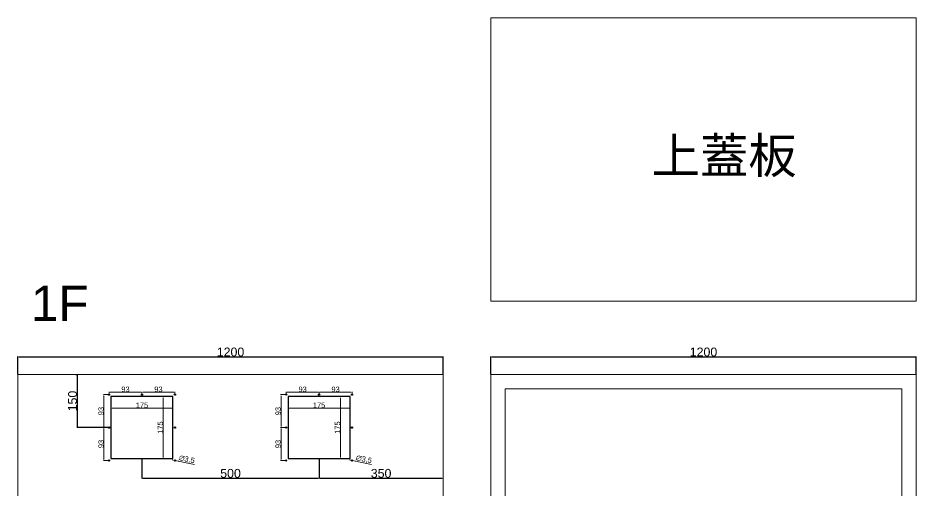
# Model space of a CAD drawing. Header units: millimetres. Extents: x -15161 to 10473752, y -72817 to 33960.
# Drawn here: x 75528 to 78063, y -69629 to -68295 of the extents above; entities that cross this region are included whole.
import ezdxf
from ezdxf.enums import TextEntityAlignment as Align

# ---------------------------------------------------------------- set-up
doc = ezdxf.new("R2010")
doc.units = ezdxf.units.MM
doc.styles.get("Standard").update_dxf_attribs({"font": 'arial.ttf'})
doc.dimstyles.new('ISO-25', dxfattribs={"dimtxt": 25, "dimasz": 2.5, "dimexe": 1.25, "dimexo": 0.625, "dimtad": 1, "dimdec": 0, "dimtxsty": 'Standard', "dimcen": 2.5, "dimadec": 0, "dimazin": 0, "dimtfac": 1, "dimtdec": 0, "dimtmove": 0, "dimatfit": 3, "dimfxl": 1, "dimarcsym": 0})

# ---------------------------------------------------------------- blocks, each defined once
blk = doc.blocks.new('*D1023')
at = {"color": 0, "linetype": 'ByBlock', "lineweight": -2, "transparency": 16777216}
for p, q in [((75527.7, -69302.3), (75527.7, -69251.6)), ((75530.2, -69252.9), (76725.2, -69252.9)), ((76727.7, -69302.3), (76727.7, -69251.6))]:
    blk.add_line(p, q, dxfattribs=at)
at = {"color": 0, "linetype": 'ByBlock', "transparency": 16777216}
for points in [[(75530.2, -69252.5), (75530.2, -69253.3), (75527.7, -69252.9)], [(76725.2, -69252.5), (76725.2, -69253.3), (76727.7, -69252.9)]]:
    blk.add_solid(points, dxfattribs=at)
at = {"layer": 'Defpoints', "color": 0, "linetype": 'ByBlock', "transparency": 16777216}
for p in [(76727.7, -69252.9), (75527.7, -69302.9), (76727.7, -69302.9)]:
    blk.add_point(p, dxfattribs=at)
at = {"color": 0, "linetype": 'ByBlock', "lineweight": 9, "transparency": 16777216, "insert": (76127.7, -69239.5), "char_height": 25, "attachment_point": 5}
blk.add_mtext('1200', dxfattribs=at)
blk = doc.blocks.new('*D1024')
at = {"color": 0, "linetype": 'ByBlock', "lineweight": -2, "transparency": 16777216}
for p, q in [((76862.7, -69302.3), (76862.7, -69251.6)), ((76865.2, -69252.9), (78060.2, -69252.9)), ((78062.7, -69302.3), (78062.7, -69251.6))]:
    blk.add_line(p, q, dxfattribs=at)
at = {"color": 0, "linetype": 'ByBlock', "transparency": 16777216}
for points in [[(76865.2, -69252.5), (76865.2, -69253.3), (76862.7, -69252.9)], [(78060.2, -69252.5), (78060.2, -69253.3), (78062.7, -69252.9)]]:
    blk.add_solid(points, dxfattribs=at)
at = {"layer": 'Defpoints', "color": 0, "linetype": 'ByBlock', "transparency": 16777216}
for p in [(78062.7, -69252.9), (76862.7, -69302.9), (78062.7, -69302.9)]:
    blk.add_point(p, dxfattribs=at)
at = {"color": 0, "linetype": 'ByBlock', "lineweight": 9, "transparency": 16777216, "insert": (77462.7, -69239.5), "char_height": 25, "attachment_point": 5}
blk.add_mtext('1200', dxfattribs=at)
blk = doc.blocks.new('*D955')
at = {"color": 3, "linetype": 'ByBlock', "lineweight": -2, "transparency": 16777216}
for p, q in [((-13527.5, -17478.125), (-13527.5, -17488.75)), ((-13524.5, -17487.5), (-13355.5, -17487.5)), ((-13352.5, -17478.125), (-13352.5, -17488.75))]:
    blk.add_line(p, q, dxfattribs=at)
at = {"color": 3, "linetype": 'ByBlock', "transparency": 16777216}
for points in [[(-13524.5, -17487), (-13524.5, -17488), (-13527.5, -17487.5)], [(-13355.5, -17487), (-13355.5, -17488), (-13352.5, -17487.5)]]:
    blk.add_solid(points, dxfattribs=at)
at = {"layer": 'Defpoints', "color": 0, "linetype": 'ByBlock', "transparency": 16777216}
for p in [(-13527.5, -17477.5), (-13352.5, -17477.5), (-13352.5, -17487.5)]:
    blk.add_point(p, dxfattribs=at)
at = {"color": 0, "linetype": 'ByBlock', "transparency": 16777216, "insert": (-13440, -17479.375), "char_height": 15, "attachment_point": 5}
blk.add_mtext('175', dxfattribs=at)
blk = doc.blocks.new('*D956')
at = {"color": 3, "linetype": 'ByBlock', "lineweight": -2, "transparency": 16777216}
for p, q in [((-13389.375, -17455), (-13378.75, -17455)), ((-13380, -17458), (-13380, -17627)), ((-13389.375, -17630), (-13378.75, -17630))]:
    blk.add_line(p, q, dxfattribs=at)
at = {"color": 3, "linetype": 'ByBlock', "transparency": 16777216}
for points in [[(-13380.5, -17458), (-13379.5, -17458), (-13380, -17455)], [(-13380.5, -17627), (-13379.5, -17627), (-13380, -17630)]]:
    blk.add_solid(points, dxfattribs=at)
at = {"layer": 'Defpoints', "color": 0, "linetype": 'ByBlock', "transparency": 16777216}
for p in [(-13390, -17455), (-13390, -17630), (-13380, -17630)]:
    blk.add_point(p, dxfattribs=at)
at = {"color": 0, "linetype": 'ByBlock', "transparency": 16777216, "insert": (-13388.125, -17542.5), "char_height": 15, "attachment_point": 5, "rotation": 90}
blk.add_mtext('175', dxfattribs=at)
blk = doc.blocks.new('*D957')
at = {"color": 3, "linetype": 'ByBlock', "lineweight": -2, "transparency": 16777216}
for p, q in [((-13440, -17448.875), (-13440, -17441.25)), ((-13350, -17442.5), (-13437, -17442.5)), ((-13347, -17448.875), (-13347, -17441.25))]:
    blk.add_line(p, q, dxfattribs=at)
at = {"color": 3, "linetype": 'ByBlock', "transparency": 16777216}
for points in [[(-13437, -17442), (-13437, -17443), (-13440, -17442.5)], [(-13350, -17442), (-13350, -17443), (-13347, -17442.5)]]:
    blk.add_solid(points, dxfattribs=at)
at = {"layer": 'Defpoints', "color": 0, "linetype": 'ByBlock', "transparency": 16777216}
for p in [(-13440, -17442.5), (-13440, -17449.5), (-13347, -17449.5)]:
    blk.add_point(p, dxfattribs=at)
at = {"color": 0, "linetype": 'ByBlock', "transparency": 16777216, "insert": (-13393.5, -17434.375), "char_height": 15, "attachment_point": 5}
blk.add_mtext('93', dxfattribs=at)
blk = doc.blocks.new('*D958')
at = {"color": 3, "linetype": 'ByBlock', "lineweight": -2, "transparency": 16777216}
for p, q in [((-13533, -17448.875), (-13533, -17441.25)), ((-13443, -17442.5), (-13530, -17442.5)), ((-13440, -17448.875), (-13440, -17441.25))]:
    blk.add_line(p, q, dxfattribs=at)
at = {"color": 3, "linetype": 'ByBlock', "transparency": 16777216}
for points in [[(-13530, -17442), (-13530, -17443), (-13533, -17442.5)], [(-13443, -17442), (-13443, -17443), (-13440, -17442.5)]]:
    blk.add_solid(points, dxfattribs=at)
at = {"layer": 'Defpoints', "color": 0, "linetype": 'ByBlock', "transparency": 16777216}
for p in [(-13533, -17442.5), (-13533, -17449.5), (-13440, -17449.5)]:
    blk.add_point(p, dxfattribs=at)
at = {"color": 0, "linetype": 'ByBlock', "transparency": 16777216, "insert": (-13486.5, -17434.375), "char_height": 15, "attachment_point": 5}
blk.add_mtext('93', dxfattribs=at)
blk = doc.blocks.new('*D959')
at = {"color": 3, "linetype": 'ByBlock', "lineweight": -2, "transparency": 16777216}
for p, q in [((-13533.625, -17449.5), (-13548.75, -17449.5)), ((-13547.5, -17452.5), (-13547.5, -17539.5)), ((-13533.625, -17542.5), (-13548.75, -17542.5))]:
    blk.add_line(p, q, dxfattribs=at)
at = {"color": 3, "linetype": 'ByBlock', "transparency": 16777216}
for points in [[(-13548, -17452.5), (-13547, -17452.5), (-13547.5, -17449.5)], [(-13548, -17539.5), (-13547, -17539.5), (-13547.5, -17542.5)]]:
    blk.add_solid(points, dxfattribs=at)
at = {"layer": 'Defpoints', "color": 0, "linetype": 'ByBlock', "transparency": 16777216}
for p in [(-13533, -17449.5), (-13547.5, -17542.5), (-13533, -17542.5)]:
    blk.add_point(p, dxfattribs=at)
at = {"color": 0, "linetype": 'ByBlock', "transparency": 16777216, "insert": (-13555.625, -17496), "char_height": 15, "attachment_point": 5, "rotation": 90}
blk.add_mtext('93', dxfattribs=at)
blk = doc.blocks.new('*D960')
at = {"color": 3, "linetype": 'ByBlock', "lineweight": -2, "transparency": 16777216}
for p, q in [((-13533.625, -17542.5), (-13548.75, -17542.5)), ((-13547.5, -17545.5), (-13547.5, -17632.5)), ((-13533.625, -17635.5), (-13548.75, -17635.5))]:
    blk.add_line(p, q, dxfattribs=at)
at = {"color": 3, "linetype": 'ByBlock', "transparency": 16777216}
for points in [[(-13548, -17545.5), (-13547, -17545.5), (-13547.5, -17542.5)], [(-13548, -17632.5), (-13547, -17632.5), (-13547.5, -17635.5)]]:
    blk.add_solid(points, dxfattribs=at)
at = {"layer": 'Defpoints', "color": 0, "linetype": 'ByBlock', "transparency": 16777216}
for p in [(-13533, -17542.5), (-13547.5, -17635.5), (-13533, -17635.5)]:
    blk.add_point(p, dxfattribs=at)
at = {"color": 0, "linetype": 'ByBlock', "transparency": 16777216, "insert": (-13555.625, -17589), "char_height": 15, "attachment_point": 5, "rotation": 90}
blk.add_mtext('93', dxfattribs=at)
blk = doc.blocks.new('*D961')
at = {"color": 3, "linetype": 'ByBlock', "lineweight": -2, "transparency": 16777216}
for p, q in [((-13351.6, -17634.5), (-13354.6, -17633.9)), ((-13348.7, -17635.1), (-13345.3, -17635.9)), ((-13291.7, -17647.1), (-13342.4, -17636.5))]:
    blk.add_line(p, q, dxfattribs=at)
at = {"color": 3, "linetype": 'ByBlock', "transparency": 16777216}
for points in [[(-13351.5, -17634), (-13351.8, -17635), (-13348.7, -17635.1)], [(-13342.2, -17636), (-13342.5, -17637), (-13345.3, -17635.9)]]:
    blk.add_solid(points, dxfattribs=at)
at = {"layer": 'Defpoints', "color": 0, "linetype": 'ByBlock', "transparency": 16777216}
for p in [(-13348.7, -17635.1), (-13345.3, -17635.9)]:
    blk.add_point(p, dxfattribs=at)
at = {"color": 0, "linetype": 'ByBlock', "transparency": 16777216, "insert": (-13313.6, -17632.9), "char_height": 15, "attachment_point": 5, "rotation": 348.1113}
blk.add_mtext('∅3,5', dxfattribs=at)
blk = doc.blocks.new('*D1003')
at = {"color": 0, "linetype": 'ByBlock', "lineweight": -2, "transparency": 16777216}
for p, q in [((75690.8, -69302.9), (75696.4, -69302.9)), ((75695.2, -69305.4), (75695.2, -69450.4)), ((75789.6, -69452.9), (75693.9, -69452.9))]:
    blk.add_line(p, q, dxfattribs=at)
at = {"color": 0, "linetype": 'ByBlock', "transparency": 16777216}
for points in [[(75694.8, -69305.4), (75695.6, -69305.4), (75695.2, -69302.9)], [(75694.8, -69450.4), (75695.6, -69450.4), (75695.2, -69452.9)]]:
    blk.add_solid(points, dxfattribs=at)
at = {"layer": 'Defpoints', "color": 0, "linetype": 'ByBlock', "transparency": 16777216}
for p in [(75690.2, -69302.9), (75695.2, -69452.9), (75790.2, -69452.9)]:
    blk.add_point(p, dxfattribs=at)
at = {"color": 0, "linetype": 'ByBlock', "lineweight": 9, "transparency": 16777216, "insert": (75681.8, -69377.9), "char_height": 25, "attachment_point": 5, "rotation": 90}
blk.add_mtext('150', dxfattribs=at)
blk = doc.blocks.new('*D1004')
at = {"color": 0, "linetype": 'ByBlock', "lineweight": -2, "transparency": 16777216}
for p, q in [((75877.7, -69541), (75877.7, -69597.1)), ((76377.7, -69541), (76377.7, -69597.1)), ((75880.2, -69595.8), (76375.2, -69595.8))]:
    blk.add_line(p, q, dxfattribs=at)
at = {"color": 0, "linetype": 'ByBlock', "transparency": 16777216}
for points in [[(75880.2, -69595.4), (75880.2, -69596.2), (75877.7, -69595.8)], [(76375.2, -69595.4), (76375.2, -69596.2), (76377.7, -69595.8)]]:
    blk.add_solid(points, dxfattribs=at)
at = {"layer": 'Defpoints', "color": 0, "linetype": 'ByBlock', "transparency": 16777216}
for p in [(75877.7, -69540.4), (76377.7, -69540.4), (76377.7, -69595.8)]:
    blk.add_point(p, dxfattribs=at)
at = {"color": 0, "linetype": 'ByBlock', "lineweight": 9, "transparency": 16777216, "insert": (76127.7, -69582.4), "char_height": 25, "attachment_point": 5}
blk.add_mtext('500', dxfattribs=at)
blk = doc.blocks.new('*D966')
at = {"color": 0, "linetype": 'ByBlock', "lineweight": -2, "transparency": 16777216}
for p, q in [((76377.7, -69595.2), (76377.7, -69594.6)), ((76380.2, -69595.8), (76725.2, -69595.8)), ((76727.7, -69595.2), (76727.7, -69594.6))]:
    blk.add_line(p, q, dxfattribs=at)
at = {"color": 0, "linetype": 'ByBlock', "transparency": 16777216}
for points in [[(76380.2, -69595.4), (76380.2, -69596.2), (76377.7, -69595.8)], [(76725.2, -69595.4), (76725.2, -69596.2), (76727.7, -69595.8)]]:
    blk.add_solid(points, dxfattribs=at)
at = {"layer": 'Defpoints', "color": 0, "linetype": 'ByBlock', "transparency": 16777216}
for p in [(76377.7, -69595.8), (76727.7, -69595.8), (76727.7, -69595.8)]:
    blk.add_point(p, dxfattribs=at)
at = {"color": 0, "linetype": 'ByBlock', "lineweight": 9, "transparency": 16777216, "insert": (76552.7, -69582.4), "char_height": 25, "attachment_point": 5}
blk.add_mtext('350', dxfattribs=at)
blk = doc.blocks.new('6FAN')
at = {"color": 0, "linetype": 'ByBlock'}
blk.add_lwpolyline([(-87.5, -180.5), (87.5, -180.5), (87.5, -5.5), (-87.5, -5.5)], close=True, dxfattribs=at)
for centre in [(-93, 0), (0, 0), (93, 0), (-93, -93), (93, -93), (-93, -186), (93, -186)]:
    blk.add_circle(centre, 1.75, dxfattribs=at)
for base, p1, p2, picture, middle in [((-107.5, -93), (-93, 0), (-93, -93), '*D959', (-115.6, -46.5)), ((60, -180.5), (50, -5.5), (50, -180.5), '*D956', (51.9, -93)), ((-107.5, -186), (-93, -93), (-93, -186), '*D960', (-115.6, -139.5))]:
    dim = blk.add_linear_dim(base=base, p1=p1, p2=p2, angle=90, dimstyle='ISO-25', dxfattribs=at)
    dim.commit()
    dim.dimension.update_dxf_attribs({"geometry": picture, "text_midpoint": middle, "insert": (13440, 17449.5)})
for base, p1, p2, picture, middle in [((-93, 7), (0, 0), (-93, 0), '*D958', (-46.5, 15.1)), ((0, 7), (93, 0), (0, 0), '*D957', (46.5, 15.1)), ((87.5, -38), (-87.5, -28), (87.5, -28), '*D955', (0, -29.9))]:
    dim = blk.add_linear_dim(base=base, p1=p1, p2=p2, dimstyle='ISO-25', dxfattribs=at)
    dim.commit()
    dim.dimension.update_dxf_attribs({"geometry": picture, "text_midpoint": middle, "insert": (13440, 17449.5)})
dim = blk.add_diameter_dim_2p(p1=(91.2875, -185.6395), p2=(94.7125, -186.3605), dimstyle='ISO-25', dxfattribs=at)
dim.commit()
dim.dimension.update_dxf_attribs({"geometry": '*D961', "text_midpoint": (126.3673, -183.4442), "insert": (13440, 17449.5)})

msp = doc.modelspace()

# ---------------------------------------------------------------- linework, layer by layer
at = {"linetype": 'ByBlock', "lineweight": 9}
for p, q in [((76727.6864, -69302.8825), (75527.6864, -69302.8825)), ((75527.6864, -69302.8825), (75527.6864, -71552.8825)), ((76727.6864, -71552.8825), (76727.6864, -69302.8825)), ((78062.6864, -69302.8825), (76862.6864, -69302.8825)), ((76862.6864, -69302.8825), (76862.6864, -71552.8825)), ((78062.6864, -71552.8825), (78062.6864, -69302.8825))]:
    msp.add_line(p, q, dxfattribs=at)
at = {"color": 0, "linetype": 'ByBlock', "lineweight": 9}
for points in [[(76862.6864, -69095.3825), (78062.6864, -69095.3825), (78062.6864, -68295.3825), (76862.6864, -68295.3825)], [(78062.6864, -69303.2686), (76862.6864, -69303.2686), (76862.6864, -71502.8825), (78062.6864, -71502.8825)], [(78022.6864, -69343.2686), (76902.6864, -69343.2686), (76902.6864, -71462.8825), (78022.6864, -71462.8825)]]:
    msp.add_lwpolyline(points, close=True, dxfattribs=at)

# ---------------------------------------------------------------- block references
for p in [(75877.6864, -69359.8825), (76377.6864, -69359.8825)]:
    msp.add_blockref('6FAN', p, dxfattribs=at)

# ---------------------------------------------------------------- texts
msp.add_text('上蓋板', height=100, dxfattribs=at).set_placement((77316.4765, -68734.4476))
at = {"linetype": 'ByBlock', "lineweight": 9}
msp.add_text('1F', height=100, dxfattribs=at).set_placement((75645.5013, -69101.7539), align=Align.MIDDLE)

# ---------------------------------------------------------------- dimensions: what is measured, and where the dimension line sits
for base, p1, p2, picture, middle in [((76727.6864, -69252.8825), (75527.6864, -69302.8825), (76727.6864, -69302.8825), '*D1023', (76127.6864, -69239.4931)), ((78062.6864, -69252.8825), (76862.6864, -69302.8825), (78062.6864, -69302.8825), '*D1024', (77462.6864, -69239.4931))]:
    dim = msp.add_linear_dim(base=base, p1=p1, p2=p2, dimstyle='ISO-25', dxfattribs=at)
    dim.commit()
    dim.dimension.update_dxf_attribs({"geometry": picture, "text_midpoint": middle})
at = {"color": 0, "linetype": 'ByBlock', "lineweight": 9}
dim = msp.add_linear_dim(base=(75695.1864, -69452.8825), p1=(75690.1864, -69302.8825), p2=(75790.1864, -69452.8825), angle=90, dimstyle='ISO-25', override={"dimarcsym": 1}, dxfattribs=at)
dim.commit()
dim.dimension.update_dxf_attribs({"geometry": '*D1003', "text_midpoint": (75681.797, -69377.8825)})
for base, p1, p2, picture, middle in [((76377.6864, -69595.8027), (75877.6864, -69540.3825), (76377.6864, -69540.3825), '*D1004', (76127.6864, -69582.4133)), ((76727.6864, -69595.8027), (76377.6864, -69595.8027), (76727.6864, -69595.8027), '*D966', (76552.6864, -69582.4048))]:
    dim = msp.add_linear_dim(base=base, p1=p1, p2=p2, dimstyle='ISO-25', override={"dimarcsym": 1}, dxfattribs=at)
    dim.commit()
    dim.dimension.update_dxf_attribs({"geometry": picture, "text_midpoint": middle})

doc.saveas('drawing.dxf')
